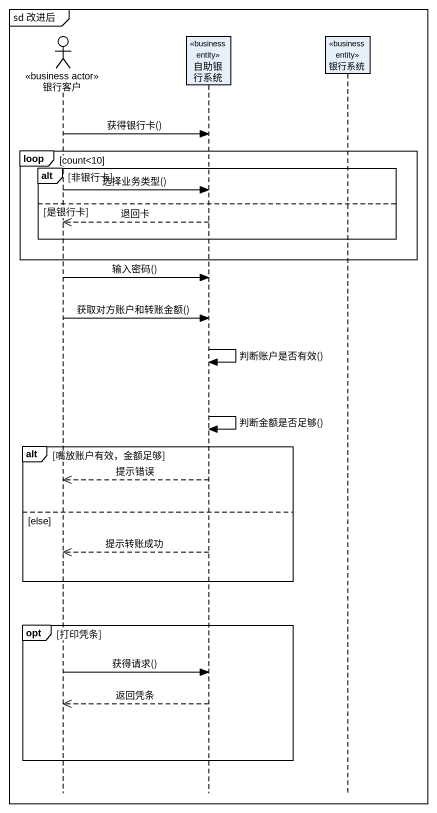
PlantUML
@startuml
mainframe sd 改进后
hide footbox
actor 银行客户 <<business actor>>
participant 自助银行系统 <<business entity>>
participant 银行系统 <<business entity>>

银行客户 -> 自助银行系统 : 获得银行卡()
loop count<10
  alt 非银行卡
    银行客户 -> 自助银行系统 : 选择业务类型()
  else 是银行卡
    自助银行系统 -->> 银行客户 : 退回卡
  end
end
银行客户 -> 自助银行系统 : 输入密码()
银行客户 -> 自助银行系统 : 获取对方账户和转账金额()
自助银行系统 -> 自助银行系统 : 判断账户是否有效()
自助银行系统 -> 自助银行系统 : 判断金额是否足够()
alt 嘴放账户有效，金额足够
  自助银行系统 -->> 银行客户 : 提示错误
else else
  自助银行系统 -->> 银行客户 : 提示转账成功
end
opt 打印凭条
  银行客户 -> 自助银行系统 : 获得请求()
  自助银行系统 -->> 银行客户 : 返回凭条
end
@enduml
